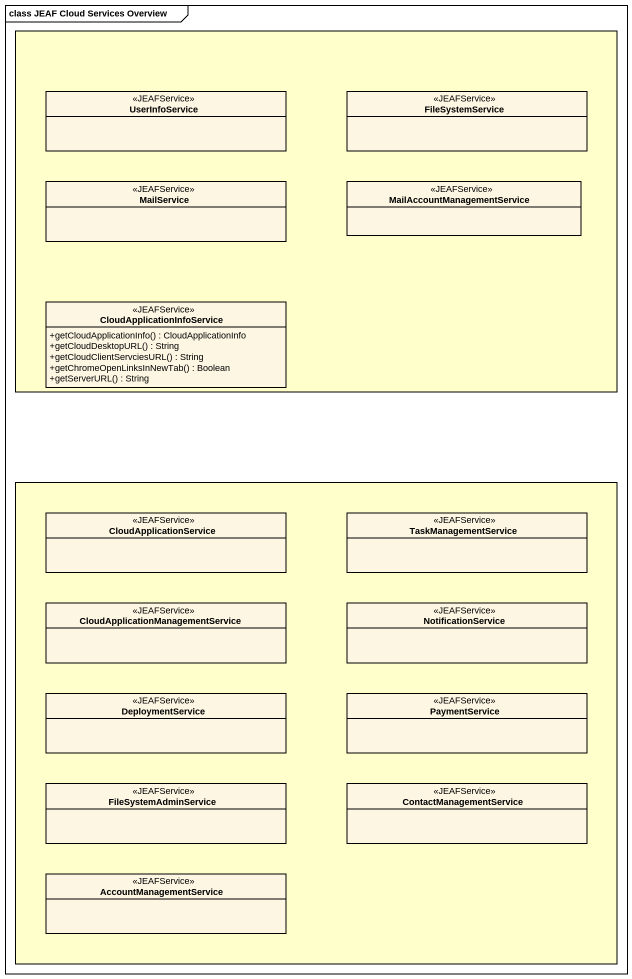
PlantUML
@startuml
mainframe class JEAF Cloud Services Overview
hide circle
hide empty members
skinparam classAttributeIconSize 0
rectangle " " as rectangle1 #FFFFCC {
  interface UserInfoService <<JEAFService>>
  interface FileSystemService <<JEAFService>>
  interface MailService <<JEAFService>>
  interface MailAccountManagementService <<JEAFService>>
  interface CloudApplicationInfoService <<JEAFService>> {
    +getCloudApplicationInfo() : CloudApplicationInfo
    +getCloudDesktopURL() : String
    +getCloudClientServciesURL() : String
    +getChromeOpenLinksInNewTab() : Boolean
    +getServerURL() : String
  }
}
rectangle " " as rectangle2 #FFFFCC {
  interface CloudApplicationService <<JEAFService>>
  interface TaskManagementService <<JEAFService>>
  interface "CloudApplicationManagementService" as CloudApplicationManagementSe <<JEAFService>>
  interface NotificationService <<JEAFService>>
  interface DeploymentService <<JEAFService>>
  interface PaymentService <<JEAFService>>
  interface FileSystemAdminService <<JEAFService>>
  interface ContactManagementService <<JEAFService>>
  interface AccountManagementService <<JEAFService>>
}
@enduml
